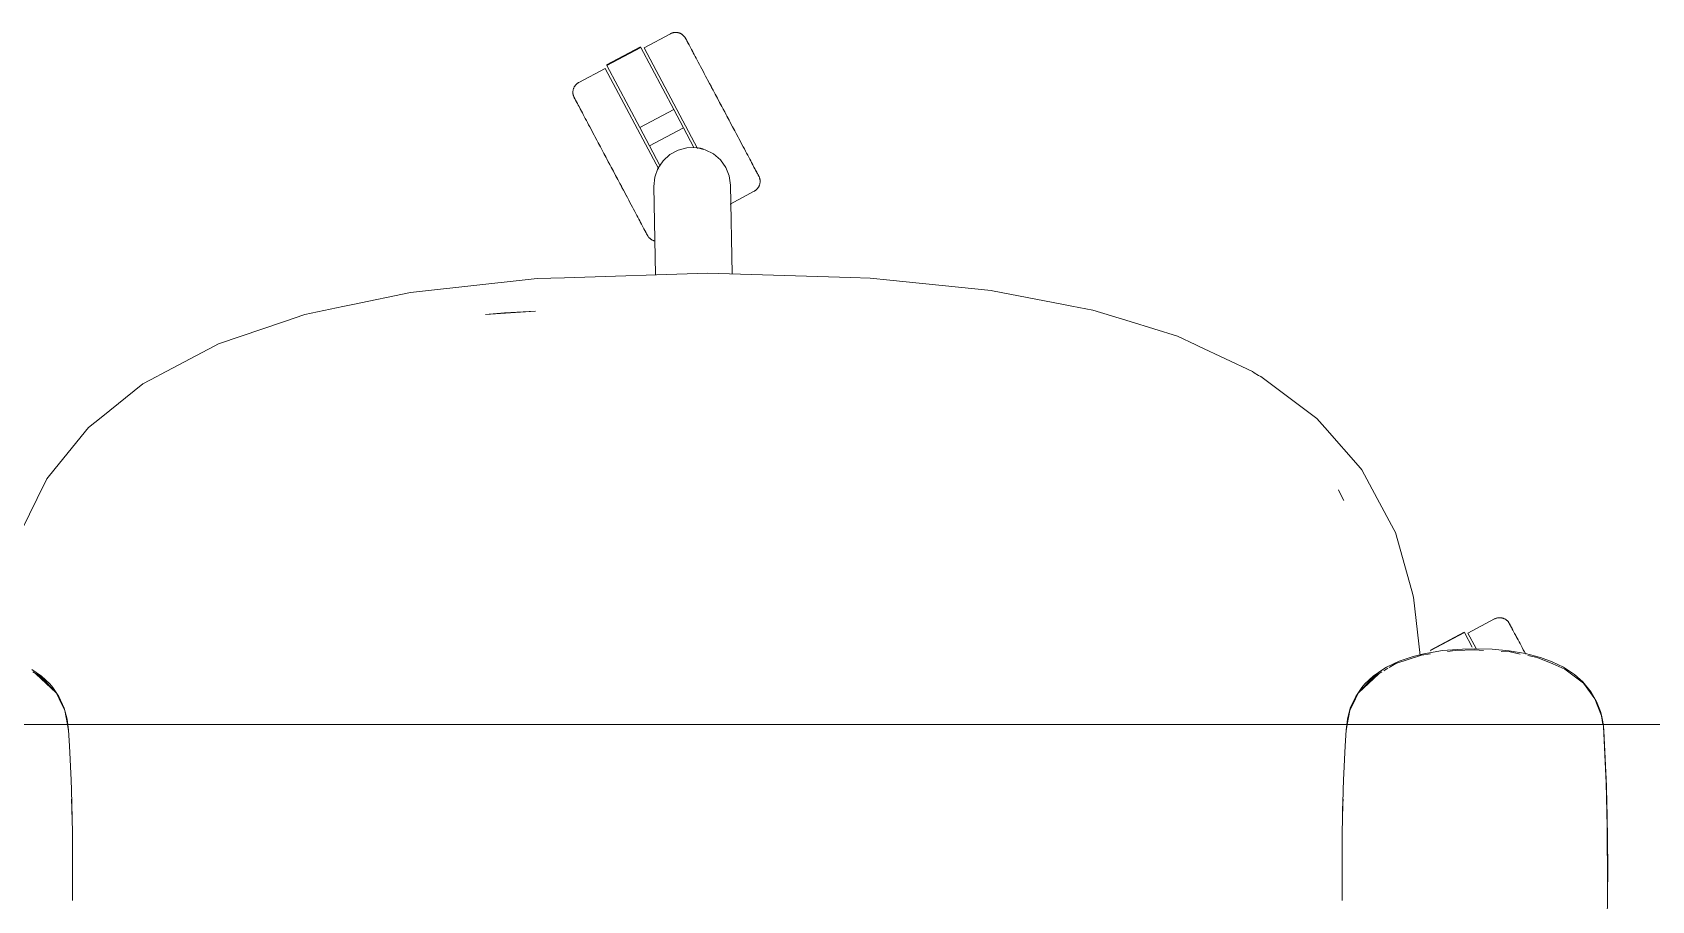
# Model space of a CAD drawing. Header units: millimetres. Extents: x 155927 to 295199, y -4084 to 97293.
# Drawn here: x 229345 to 229936, y 22509 to 22825 of the extents above; entities that cross this region are included whole.
import ezdxf

# ---------------------------------------------------------------- set-up
doc = ezdxf.new("R2010")
doc.units = ezdxf.units.MM
doc.header["$MEASUREMENT"] = 0
doc.layers.add('G-IMPT', color=8, linetype='CONTINUOUS', lineweight=9)
doc.layers.add('I-FURN', color=8, linetype='CONTINUOUS', lineweight=9)

msp = doc.modelspace()

# ---------------------------------------------------------------- linework, layer by layer
at = {"layer": 'G-IMPT'}
for p, q in [((229539.37, 22735.73), (229591.56, 22737.44)), ((229591.56, 22737.44), (229643.72, 22735.82)), ((229462.26, 22725.96), (229483.2, 22730.31)), ((229483.2, 22730.31), (229487.62, 22730.8)), ((229525.06, 22734.93), (229487.62, 22730.8)), ((229525.06, 22734.93), (229529.43, 22735.41)), ((229539.37, 22735.73), (229529.43, 22735.41)), ((229643.72, 22735.82), (229650.98, 22735.59)), ((229658.05, 22734.86), (229650.98, 22735.59)), ((229695.04, 22731.04), (229658.05, 22734.86)), ((229695.04, 22731.04), (229695.5, 22730.95)), ((229720.88, 22726.08), (229695.5, 22730.95)), ((229458.57, 22725.2), (229444.75, 22722.33)), ((229462.26, 22725.96), (229458.57, 22725.2)), ((229720.88, 22726.08), (229724.54, 22725.38)), ((229732.15, 22723.92), (229724.54, 22725.38)), ((229437.32, 22719.81), (229413.23, 22711.66)), ((229437.32, 22719.81), (229444.75, 22722.33)), ((229528.9, 22723.53), (229510.62, 22722.28)), ((229510.62, 22722.28), (229517.56, 22722.89)), ((229528.9, 22723.53), (229517.56, 22722.89)), ((229745.75, 22719.73), (229732.15, 22723.92)), ((229763.03, 22714.41), (229745.75, 22719.73)), ((229763.03, 22714.41), (229769.79, 22711.22)), ((229392.06, 22700.49), (229411.57, 22710.79)), ((229411.57, 22710.79), (229413.23, 22711.66)), ((229770.71, 22710.79), (229769.79, 22711.22)), ((229790.35, 22701.52), (229770.71, 22710.79)), ((229790.35, 22701.52), (229791.06, 22701.1)), ((229792.63, 22700.16), (229791.06, 22701.1)), ((229385.55, 22697.05), (229370.42, 22684.85)), ((229385.55, 22697.05), (229390.68, 22699.76)), ((229392.06, 22700.49), (229390.68, 22699.76)), ((229793.41, 22699.7), (229792.63, 22700.16)), ((229793.41, 22699.7), (229812.9, 22685.13)), ((229365.76, 22681.09), (229370.42, 22684.85)), ((229812.9, 22685.13), (229813.87, 22684.4)), ((229816.74, 22681.14), (229813.87, 22684.4)), ((229353.59, 22666.14), (229365.76, 22681.09)), ((229816.74, 22681.14), (229829.76, 22666.36)), ((229353.59, 22666.14), (229350.61, 22662.49)), ((229829.76, 22666.36), (229830.35, 22665.69)), ((229835.93, 22655.26), (229830.35, 22665.69)), ((229350.61, 22662.49), (229347.08, 22655.32)), ((229341.44, 22643.85), (229347.08, 22655.32)), ((229821.73, 22658.39), (229823.69, 22654.5)), ((229821.73, 22658.39), (229822.91, 22656.09)), ((229822.91, 22656.09), (229823.69, 22654.5)), ((229841.94, 22644.02), (229835.93, 22655.26)), ((229842.54, 22642.91), (229841.94, 22644.02)), ((229848.54, 22621.56), (229842.54, 22642.91)), ((229848.54, 22621.56), (229849.18, 22619.3)), ((229851.59, 22598.02), (229849.18, 22619.3)), ((229867.02, 22600.38), (229859.7, 22599.81)), ((229867.02, 22600.38), (229871.52, 22600.47)), ((229871.52, 22600.47), (229877.86, 22600.29)), ((229884.01, 22599.72), (229877.86, 22600.29)), ((229843.93, 22595.97), (229839.29, 22593.77)), ((229842.71, 22595.11), (229840.25, 22593.64)), ((229852.1, 22598.14), (229842.71, 22595.11)), ((229849.01, 22597.71), (229843.93, 22595.97)), ((229849.01, 22597.71), (229852.94, 22598.69)), ((229855.39, 22598.6), (229852.1, 22598.14)), ((229852.94, 22598.69), (229859.7, 22599.81)), ((229864.36, 22599.87), (229861.58, 22599.47)), ((229864.36, 22599.87), (229871.52, 22600.1)), ((229874.63, 22599.91), (229871.52, 22600.1)), ((229884.35, 22599.31), (229881.14, 22599.51)), ((229884.01, 22599.72), (229889.94, 22598.73)), ((229888.1, 22598.54), (229884.35, 22599.31)), ((229895.42, 22597.3), (229889.94, 22598.73)), ((229894.31, 22597.27), (229890.85, 22597.98)), ((229894.31, 22597.27), (229899.93, 22594.94)), ((229895.42, 22597.3), (229899.76, 22595.71)), ((229903.83, 22593.73), (229899.76, 22595.71)), ((229904.33, 22593.1), (229899.93, 22594.94)), ((229348.58, 22590.52), (229345.13, 22592.96)), ((229345.49, 22592.03), (229348.64, 22590.15)), ((229346.55, 22591.34), (229351.71, 22586.85)), ((229346.55, 22591.34), (229353.94, 22584.44)), ((229351.63, 22587.65), (229348.58, 22590.52)), ((229348.64, 22590.15), (229353.94, 22584.44)), ((229836.49, 22591.34), (229829.1, 22584.44)), ((229834.4, 22590.15), (229829.1, 22584.44)), ((229836.49, 22591.34), (229831.33, 22586.85)), ((229831.41, 22587.65), (229834.46, 22590.52)), ((229837.56, 22592.03), (229834.4, 22590.15)), ((229834.46, 22590.52), (229837.92, 22592.96)), ((229839.29, 22593.77), (229837.92, 22592.96)), ((229839.79, 22593.36), (229838.35, 22592.5)), ((229903.83, 22593.73), (229907.88, 22591.07)), ((229911.12, 22587.89), (229904.33, 22593.1)), ((229907.88, 22591.07), (229910.92, 22588.4)), ((229914, 22584.66), (229910.92, 22588.4)), ((229351.63, 22587.65), (229352.76, 22586.33)), ((229353.94, 22584.44), (229351.71, 22586.85)), ((229354.97, 22583.11), (229352.76, 22586.33)), ((229355.05, 22582.2), (229353.94, 22584.44)), ((229354.97, 22583.11), (229356.95, 22578.78)), ((229828.08, 22583.11), (229826.09, 22578.78)), ((229828, 22582.2), (229829.1, 22584.44)), ((229828.08, 22583.11), (229830.28, 22586.33)), ((229829.1, 22584.44), (229831.33, 22586.85)), ((229831.41, 22587.65), (229830.28, 22586.33)), ((229915.28, 22582.26), (229911.12, 22587.89)), ((229915.95, 22581.23), (229914, 22584.66)), ((229355.05, 22582.2), (229357.15, 22577.94)), ((229358.02, 22574.83), (229356.95, 22578.78)), ((229357.15, 22577.94), (229358.09, 22572.9)), ((229825.89, 22577.94), (229824.95, 22572.9)), ((229825.02, 22574.83), (229826.09, 22578.78)), ((229828, 22582.2), (229825.89, 22577.94)), ((229917.7, 22576.07), (229915.28, 22582.26)), ((229915.95, 22581.23), (229917.35, 22577.59)), ((229917.71, 22576.24), (229917.35, 22577.59)), ((229358.26, 22572.9), (229358.02, 22574.83)), ((229358.09, 22572.9), (229358.52, 22570.6)), ((229358.52, 22570.82), (229358.26, 22572.9)), ((229358.8, 22565.16), (229358.52, 22570.82)), ((229824.24, 22565.16), (229824.52, 22570.82)), ((229824.95, 22572.9), (229824.52, 22570.6)), ((229824.52, 22570.82), (229824.78, 22572.9)), ((229824.78, 22572.9), (229825.02, 22574.83)), ((229917.7, 22576.07), (229918.18, 22572.9)), ((229917.71, 22576.24), (229918.16, 22573.85)), ((229918.41, 22572.2), (229918.16, 22573.85)), ((229919.46, 22551.63), (229918.41, 22572.2)), ((229919.5, 22550.42), (229918.41, 22572.2)), ((229918.41, 22572.2), (229918.52, 22570.6)), ((229919.5, 22550.42), (229918.52, 22570.6)), ((229358.8, 22565.16), (229359.42, 22552.6)), ((229824.24, 22565.16), (229823.62, 22552.6)), ((229359.54, 22549.05), (229359.42, 22552.6)), ((229359.92, 22533.38), (229359.54, 22549.05)), ((229823.12, 22533.38), (229823.5, 22549.05)), ((229823.5, 22549.05), (229823.62, 22552.6)), ((229919.96, 22530.23), (229919.46, 22551.63)), ((229919.8, 22540.06), (229919.46, 22551.63)), ((229919.46, 22551.63), (229919.5, 22550.42)), ((229919.96, 22530.23), (229919.5, 22550.42)), ((229359.6, 22545.65), (229359.74, 22542.33)), ((229359.75, 22540.11), (229359.74, 22542.33)), ((229823.44, 22545.65), (229823.3, 22542.33)), ((229823.3, 22540.11), (229823.3, 22542.33)), ((229919.92, 22510.05), (229919.8, 22540.06)), ((229919.96, 22530.23), (229919.8, 22540.06)), ((229919.8, 22540.06), (229920.01, 22520.84)), ((229359.92, 22533.38), (229359.97, 22528.87)), ((229823.12, 22533.38), (229823.07, 22528.87)), ((229919.94, 22532.27), (229919.86, 22534.48)), ((229919.92, 22530.23), (229919.94, 22532.27)), ((229919.92, 22510.05), (229919.96, 22530.23)), ((229359.97, 22528.87), (229359.97, 22514.16)), ((229823.07, 22528.87), (229823.08, 22514.16)), ((229919.92, 22510.05), (229920.01, 22520.84)), ((229359.89, 22508.69), (229359.97, 22514.16)), ((229823.15, 22508.69), (229823.08, 22514.16)), ((229919.92, 22510.05), (229919.75, 22501.63))]:
    msp.add_line(p, q, dxfattribs=at)
at = {"layer": 'I-FURN'}
for p, q in [((229578.13, 22824.7), (229568.44, 22819.55)), ((229578.13, 22824.7), (229578.27, 22824.77)), ((229578.27, 22824.77), (229578.42, 22824.84)), ((229578.42, 22824.84), (229578.57, 22824.9)), ((229578.57, 22824.9), (229578.72, 22824.96)), ((229578.72, 22824.96), (229578.87, 22825)), ((229578.87, 22825), (229579.03, 22825.05)), ((229579.03, 22825.05), (229579.18, 22825.08)), ((229579.18, 22825.08), (229579.34, 22825.11)), ((229579.34, 22825.11), (229579.5, 22825.14)), ((229579.5, 22825.14), (229579.66, 22825.16)), ((229579.66, 22825.16), (229579.82, 22825.17)), ((229579.82, 22825.17), (229579.98, 22825.17)), ((229579.98, 22825.17), (229580.14, 22825.17)), ((229580.14, 22825.17), (229580.31, 22825.16)), ((229580.31, 22825.16), (229580.47, 22825.15)), ((229580.47, 22825.15), (229580.63, 22825.13)), ((229580.63, 22825.13), (229580.78, 22825.1)), ((229580.78, 22825.1), (229580.94, 22825.06)), ((229580.94, 22825.06), (229581.1, 22825.02)), ((229581.1, 22825.02), (229581.25, 22824.98)), ((229581.25, 22824.98), (229581.41, 22824.92)), ((229581.41, 22824.92), (229581.56, 22824.87)), ((229581.56, 22824.87), (229581.7, 22824.8)), ((229581.7, 22824.8), (229581.85, 22824.73)), ((229581.85, 22824.73), (229581.99, 22824.66)), ((229581.99, 22824.66), (229582.13, 22824.57)), ((229582.13, 22824.57), (229582.27, 22824.49)), ((229567.12, 22819.9), (229554.76, 22813.33)), ((229554.85, 22813.16), (229567.21, 22819.73)), ((229567.21, 22819.73), (229579.28, 22797.02)), ((229568.44, 22819.55), (229587.96, 22782.83)), ((229582.27, 22824.49), (229582.4, 22824.39)), ((229582.4, 22824.39), (229582.53, 22824.3)), ((229582.53, 22824.3), (229582.65, 22824.19)), ((229582.65, 22824.19), (229582.77, 22824.09)), ((229582.77, 22824.09), (229582.89, 22823.97)), ((229582.89, 22823.97), (229583, 22823.86)), ((229583, 22823.86), (229583.1, 22823.74)), ((229583.1, 22823.74), (229583.2, 22823.61)), ((229583.2, 22823.61), (229583.3, 22823.48)), ((229583.3, 22823.48), (229583.39, 22823.35)), ((229583.39, 22823.35), (229583.48, 22823.21)), ((229583.48, 22823.21), (229583.56, 22823.07)), ((229583.56, 22823.07), (229583.58, 22823.03)), ((229583.58, 22823.03), (229583.59, 22823.01)), ((229583.6, 22822.99), (229583.58, 22823.03)), ((229583.58, 22823.03), (229583.58, 22823.03)), ((229583.59, 22823.01), (229583.62, 22822.95)), ((229583.65, 22822.9), (229583.6, 22822.99)), ((229583.62, 22822.95), (229583.67, 22822.85)), ((229583.71, 22822.78), (229583.65, 22822.9)), ((229583.67, 22822.85), (229583.75, 22822.71)), ((229583.8, 22822.62), (229583.71, 22822.78)), ((229583.75, 22822.71), (229583.84, 22822.53)), ((229583.9, 22822.42), (229583.8, 22822.62)), ((229583.84, 22822.53), (229583.96, 22822.31)), ((229584.03, 22822.18), (229583.9, 22822.42)), ((229583.96, 22822.31), (229584.1, 22822.05)), ((229584.18, 22821.9), (229584.03, 22822.18)), ((229584.1, 22822.05), (229584.26, 22821.76)), ((229584.35, 22821.58), (229584.18, 22821.9)), ((229584.26, 22821.76), (229584.43, 22821.42)), ((229584.54, 22821.22), (229584.35, 22821.58)), ((229584.43, 22821.42), (229584.63, 22821.05)), ((229584.75, 22820.83), (229584.54, 22821.22)), ((229584.63, 22821.05), (229584.85, 22820.64)), ((229584.98, 22820.4), (229584.75, 22820.83)), ((229584.85, 22820.64), (229585.09, 22820.19)), ((229585.22, 22819.94), (229584.98, 22820.4)), ((229585.09, 22820.19), (229585.34, 22819.71)), ((229585.49, 22819.44), (229585.22, 22819.94)), ((229585.34, 22819.71), (229585.62, 22819.19)), ((229585.77, 22818.9), (229585.49, 22819.44)), ((229585.62, 22819.19), (229585.91, 22818.64)), ((229586.08, 22818.33), (229585.77, 22818.9)), ((229566.92, 22790.45), (229554.85, 22813.16)), ((229585.91, 22818.64), (229586.22, 22818.06)), ((229586.4, 22817.73), (229586.08, 22818.33)), ((229586.73, 22817.1), (229586.4, 22817.73)), ((229587.09, 22816.43), (229586.73, 22817.1)), ((229587.46, 22815.74), (229587.09, 22816.43)), ((229587.84, 22815.02), (229587.46, 22815.74)), ((229588.24, 22814.27), (229587.84, 22815.02)), ((229588.65, 22813.49), (229588.24, 22814.27)), ((229589.08, 22812.69), (229588.65, 22813.49)), ((229544.45, 22806.79), (229544.59, 22806.87)), ((229544.59, 22806.87), (229544.63, 22806.89)), ((229554.31, 22812.04), (229544.63, 22806.89)), ((229554.31, 22812.04), (229573.85, 22775.29)), ((229589.52, 22811.86), (229589.08, 22812.69)), ((229589.97, 22811.02), (229589.52, 22811.86)), ((229590.43, 22810.15), (229589.97, 22811.02)), ((229590.9, 22809.26), (229590.43, 22810.15)), ((229591.38, 22808.36), (229590.9, 22809.26)), ((229591.12, 22808.85), (229591.61, 22807.93)), ((229591.87, 22807.43), (229591.38, 22808.36)), ((229591.61, 22807.93), (229592.1, 22807)), ((229592.37, 22806.5), (229591.87, 22807.43)), ((229592.1, 22807), (229592.6, 22806.06)), ((229542.49, 22803.46), (229542.5, 22803.62)), ((229542.49, 22803.29), (229542.49, 22803.46)), ((229542.49, 22803.13), (229542.49, 22803.29)), ((229542.51, 22802.97), (229542.49, 22803.13)), ((229542.5, 22803.62), (229542.51, 22803.78)), ((229542.51, 22803.78), (229542.54, 22803.94)), ((229542.52, 22802.81), (229542.51, 22802.97)), ((229542.55, 22802.65), (229542.52, 22802.81)), ((229542.54, 22803.94), (229542.56, 22804.1)), ((229542.58, 22802.49), (229542.55, 22802.65)), ((229542.56, 22804.1), (229542.6, 22804.25)), ((229542.61, 22802.34), (229542.58, 22802.49)), ((229542.6, 22804.25), (229542.64, 22804.41)), ((229542.66, 22802.18), (229542.61, 22802.34)), ((229542.64, 22804.41), (229542.68, 22804.56)), ((229542.71, 22802.03), (229542.66, 22802.18)), ((229542.68, 22804.56), (229542.74, 22804.72)), ((229542.76, 22801.88), (229542.71, 22802.03)), ((229542.74, 22804.72), (229542.79, 22804.87)), ((229542.82, 22801.73), (229542.76, 22801.88)), ((229542.79, 22804.87), (229542.86, 22805.01)), ((229542.89, 22801.58), (229542.82, 22801.73)), ((229542.86, 22805.01), (229542.93, 22805.16)), ((229542.96, 22801.44), (229542.89, 22801.58)), ((229542.93, 22805.16), (229543.01, 22805.3)), ((229542.96, 22801.43), (229542.96, 22801.44)), ((229542.96, 22801.44), (229542.97, 22801.42)), ((229542.99, 22801.39), (229542.96, 22801.43)), ((229542.97, 22801.42), (229543, 22801.36)), ((229543.03, 22801.31), (229542.99, 22801.39)), ((229543, 22801.36), (229543.06, 22801.26)), ((229543.01, 22805.3), (229543.09, 22805.44)), ((229543.1, 22801.19), (229543.03, 22801.31)), ((229543.06, 22801.26), (229543.13, 22801.12)), ((229543.09, 22805.44), (229543.17, 22805.58)), ((229543.18, 22801.02), (229543.1, 22801.19)), ((229543.13, 22801.12), (229543.23, 22800.94)), ((229543.17, 22805.58), (229543.27, 22805.71)), ((229543.29, 22800.82), (229543.18, 22801.02)), ((229543.27, 22805.71), (229543.36, 22805.84)), ((229543.36, 22805.84), (229543.47, 22805.96)), ((229543.47, 22805.96), (229543.57, 22806.08)), ((229543.57, 22806.08), (229543.69, 22806.2)), ((229543.69, 22806.2), (229543.8, 22806.31)), ((229543.8, 22806.31), (229543.93, 22806.41)), ((229543.93, 22806.41), (229544.05, 22806.51)), ((229544.05, 22806.51), (229544.18, 22806.61)), ((229544.18, 22806.61), (229544.31, 22806.7)), ((229544.31, 22806.7), (229544.45, 22806.79)), ((229592.88, 22805.54), (229592.37, 22806.5)), ((229592.6, 22806.06), (229593.11, 22805.1)), ((229593.39, 22804.58), (229592.88, 22805.54)), ((229593.11, 22805.1), (229593.63, 22804.13)), ((229593.91, 22803.61), (229593.39, 22804.58)), ((229593.63, 22804.13), (229594.15, 22803.16)), ((229594.43, 22802.62), (229593.91, 22803.61)), ((229594.15, 22803.16), (229594.67, 22802.17)), ((229594.96, 22801.63), (229594.43, 22802.62)), ((229594.67, 22802.17), (229595.2, 22801.17)), ((229595.49, 22800.64), (229594.96, 22801.63)), ((229595.2, 22801.17), (229595.73, 22800.17)), ((229543.23, 22800.94), (229543.34, 22800.72)), ((229543.42, 22800.58), (229543.29, 22800.82)), ((229543.34, 22800.72), (229543.48, 22800.46)), ((229543.56, 22800.3), (229543.42, 22800.58)), ((229543.48, 22800.46), (229543.64, 22800.16)), ((229543.73, 22799.98), (229543.56, 22800.3)), ((229543.64, 22800.16), (229543.82, 22799.83)), ((229543.92, 22799.63), (229543.73, 22799.98)), ((229543.82, 22799.83), (229544.02, 22799.45)), ((229544.13, 22799.24), (229543.92, 22799.63)), ((229544.02, 22799.45), (229544.23, 22799.04)), ((229544.36, 22798.81), (229544.13, 22799.24)), ((229544.23, 22799.04), (229544.47, 22798.6)), ((229544.61, 22798.34), (229544.36, 22798.81)), ((229544.47, 22798.6), (229544.73, 22798.11)), ((229544.87, 22797.84), (229544.61, 22798.34)), ((229544.73, 22798.11), (229545, 22797.6)), ((229545.16, 22797.3), (229544.87, 22797.84)), ((229545, 22797.6), (229545.3, 22797.05)), ((229545.46, 22796.74), (229545.16, 22797.3)), ((229545.3, 22797.05), (229545.61, 22796.46)), ((229545.61, 22796.46), (229545.93, 22795.85)), ((229545.93, 22795.85), (229546.28, 22795.2)), ((229546.28, 22795.2), (229546.64, 22794.52)), ((229566.92, 22790.45), (229579.28, 22797.02)), ((229579.28, 22797.02), (229582.82, 22790.38)), ((229596.02, 22799.63), (229595.49, 22800.64)), ((229595.73, 22800.17), (229596.26, 22799.17)), ((229596.55, 22798.63), (229596.02, 22799.63)), ((229596.26, 22799.17), (229596.8, 22798.17)), ((229597.09, 22797.62), (229596.55, 22798.63)), ((229596.8, 22798.17), (229597.33, 22797.16)), ((229597.62, 22796.62), (229597.09, 22797.62)), ((229597.33, 22797.16), (229597.87, 22796.16)), ((229598.15, 22795.62), (229597.62, 22796.62)), ((229597.87, 22796.16), (229598.4, 22795.16)), ((229598.69, 22794.62), (229598.15, 22795.62)), ((229598.4, 22795.16), (229598.93, 22794.16)), ((229546.64, 22794.52), (229547.02, 22793.81)), ((229547.02, 22793.81), (229547.41, 22793.08)), ((229547.41, 22793.08), (229547.81, 22792.32)), ((229547.81, 22792.32), (229548.23, 22791.53)), ((229548.23, 22791.53), (229548.66, 22790.72)), ((229548.66, 22790.72), (229549.11, 22789.88)), ((229549.35, 22789.42), (229548.9, 22790.27)), ((229549.11, 22789.88), (229549.56, 22789.02)), ((229549.81, 22788.55), (229549.35, 22789.42)), ((229570.45, 22783.81), (229566.92, 22790.45)), ((229570.45, 22783.81), (229582.82, 22790.38)), ((229582.82, 22790.38), (229586.61, 22783.24)), ((229599.21, 22793.62), (229598.69, 22794.62)), ((229598.93, 22794.16), (229599.46, 22793.17)), ((229599.74, 22792.64), (229599.21, 22793.62)), ((229599.46, 22793.17), (229599.98, 22792.18)), ((229600.26, 22791.66), (229599.74, 22792.64)), ((229599.98, 22792.18), (229600.5, 22791.21)), ((229600.77, 22790.69), (229600.26, 22791.66)), ((229600.5, 22791.21), (229601.01, 22790.25)), ((229601.28, 22789.73), (229600.77, 22790.69)), ((229601.01, 22790.25), (229601.52, 22789.29)), ((229601.79, 22788.79), (229601.28, 22789.73)), ((229601.52, 22789.29), (229602.01, 22788.36)), ((229549.56, 22789.02), (229550.03, 22788.15)), ((229550.28, 22787.67), (229549.81, 22788.55)), ((229550.03, 22788.15), (229550.5, 22787.25)), ((229550.77, 22786.76), (229550.28, 22787.67)), ((229550.5, 22787.25), (229550.99, 22786.34)), ((229551.26, 22785.84), (229550.77, 22786.76)), ((229550.99, 22786.34), (229551.48, 22785.41)), ((229551.75, 22784.9), (229551.26, 22785.84)), ((229551.48, 22785.41), (229551.99, 22784.46)), ((229552.26, 22783.95), (229551.75, 22784.9)), ((229551.99, 22784.46), (229552.5, 22783.51)), ((229552.77, 22782.99), (229552.26, 22783.95)), ((229552.5, 22783.51), (229553.01, 22782.54)), ((229574.25, 22776.67), (229570.45, 22783.81)), ((229602.28, 22787.86), (229601.79, 22788.79)), ((229602.01, 22788.36), (229602.5, 22787.43)), ((229602.77, 22786.94), (229602.28, 22787.86)), ((229602.5, 22787.43), (229602.99, 22786.53)), ((229603.24, 22786.05), (229602.77, 22786.94)), ((229602.99, 22786.53), (229603.46, 22785.64)), ((229603.71, 22785.17), (229603.24, 22786.05)), ((229603.46, 22785.64), (229603.92, 22784.77)), ((229604.16, 22784.31), (229603.71, 22785.17)), ((229603.92, 22784.77), (229604.37, 22783.93)), ((229604.61, 22783.48), (229604.16, 22784.31)), ((229605.04, 22782.67), (229604.61, 22783.48)), ((229553.29, 22782.01), (229552.77, 22782.99)), ((229553.01, 22782.54), (229553.53, 22781.56)), ((229553.81, 22781.03), (229553.29, 22782.01)), ((229553.53, 22781.56), (229554.06, 22780.57)), ((229554.34, 22780.04), (229553.81, 22781.03)), ((229554.06, 22780.57), (229554.58, 22779.58)), ((229554.87, 22779.04), (229554.34, 22780.04)), ((229554.58, 22779.58), (229555.12, 22778.58)), ((229555.4, 22778.04), (229554.87, 22779.04)), ((229555.12, 22778.58), (229555.65, 22777.58)), ((229555.94, 22777.03), (229555.4, 22778.04)), ((229555.65, 22777.58), (229556.18, 22776.57)), ((229573.53, 22775.54), (229575.39, 22778.35)), ((229575.39, 22778.35), (229577.88, 22780.63)), ((229577.88, 22780.63), (229580.84, 22782.25)), ((229580.84, 22782.25), (229584.1, 22783.11)), ((229584.1, 22783.11), (229587.47, 22783.17)), ((229587.47, 22783.17), (229590.76, 22782.42)), ((229590.76, 22782.42), (229593.77, 22780.9)), ((229593.77, 22780.9), (229596.34, 22778.71)), ((229596.34, 22778.71), (229598.3, 22775.97)), ((229605.46, 22781.88), (229605.04, 22782.67)), ((229605.86, 22781.12), (229605.46, 22781.88)), ((229606.25, 22780.38), (229605.86, 22781.12)), ((229606.63, 22779.68), (229606.25, 22780.38)), ((229606.99, 22779), (229606.63, 22779.68)), ((229607.34, 22778.35), (229606.99, 22779)), ((229607.66, 22777.73), (229607.34, 22778.35)), ((229607.97, 22777.15), (229607.66, 22777.73)), ((229607.81, 22777.46), (229608.11, 22776.89)), ((229556.47, 22776.03), (229555.94, 22777.03)), ((229556.18, 22776.57), (229556.72, 22775.57)), ((229557.01, 22775.02), (229556.47, 22776.03)), ((229556.72, 22775.57), (229557.25, 22774.56)), ((229557.54, 22774.02), (229557.01, 22775.02)), ((229557.25, 22774.56), (229557.78, 22773.56)), ((229558.07, 22773.02), (229557.54, 22774.02)), ((229557.78, 22773.56), (229558.31, 22772.56)), ((229558.6, 22772.03), (229558.07, 22773.02)), ((229558.31, 22772.56), (229558.84, 22771.57)), ((229559.12, 22771.04), (229558.6, 22772.03)), ((229558.84, 22771.57), (229559.36, 22770.59)), ((229572.04, 22769.01), (229572.38, 22772.36)), ((229572.38, 22772.36), (229573.53, 22775.54)), ((229598.3, 22775.97), (229599.55, 22772.84)), ((229599.55, 22772.84), (229600.02, 22769.5)), ((229608.27, 22776.6), (229607.97, 22777.15)), ((229608.11, 22776.89), (229608.4, 22776.36)), ((229608.54, 22776.08), (229608.27, 22776.6)), ((229608.4, 22776.36), (229608.66, 22775.85)), ((229608.8, 22775.6), (229608.54, 22776.08)), ((229608.66, 22775.85), (229608.91, 22775.39)), ((229609.04, 22775.15), (229608.8, 22775.6)), ((229608.91, 22775.39), (229609.14, 22774.96)), ((229609.25, 22774.74), (229609.04, 22775.15)), ((229609.14, 22774.96), (229609.35, 22774.57)), ((229609.45, 22774.37), (229609.25, 22774.74)), ((229609.35, 22774.57), (229609.54, 22774.21)), ((229609.63, 22774.03), (229609.45, 22774.37)), ((229609.54, 22774.21), (229609.71, 22773.89)), ((229609.79, 22773.74), (229609.63, 22774.03)), ((229609.71, 22773.89), (229609.85, 22773.61)), ((229609.93, 22773.48), (229609.79, 22773.74)), ((229609.85, 22773.61), (229609.98, 22773.37)), ((229610.04, 22773.26), (229609.93, 22773.48)), ((229609.98, 22773.37), (229610.09, 22773.17)), ((229610.14, 22773.08), (229610.04, 22773.26)), ((229610.09, 22773.17), (229610.17, 22773.01)), ((229610.21, 22772.94), (229610.14, 22773.08)), ((229610.17, 22773.01), (229610.24, 22772.89)), ((229610.27, 22772.84), (229610.21, 22772.94)), ((229610.24, 22772.89), (229610.28, 22772.81)), ((229610.3, 22772.78), (229610.27, 22772.84)), ((229610.28, 22772.81), (229610.31, 22772.76)), ((229610.31, 22772.76), (229610.3, 22772.78)), ((229610.31, 22772.76), (229610.38, 22772.61)), ((229610.31, 22772.76), (229610.31, 22772.76)), ((229610.38, 22772.61), (229610.45, 22772.47)), ((229610.45, 22772.47), (229610.51, 22772.32)), ((229610.51, 22772.32), (229610.56, 22772.17)), ((229610.56, 22772.17), (229610.61, 22772.01)), ((229610.61, 22772.01), (229610.66, 22771.86)), ((229610.66, 22771.86), (229610.69, 22771.7)), ((229610.69, 22771.7), (229610.72, 22771.54)), ((229610.72, 22771.54), (229610.75, 22771.38)), ((229559.64, 22770.06), (229559.12, 22771.04)), ((229559.36, 22770.59), (229559.88, 22769.61)), ((229560.16, 22769.09), (229559.64, 22770.06)), ((229559.88, 22769.61), (229560.39, 22768.65)), ((229560.67, 22768.14), (229560.16, 22769.09)), ((229560.39, 22768.65), (229560.9, 22767.7)), ((229561.17, 22767.19), (229560.67, 22768.14)), ((229560.9, 22767.7), (229561.4, 22766.76)), ((229561.66, 22766.26), (229561.17, 22767.19)), ((229561.4, 22766.76), (229561.89, 22765.84)), ((229562.15, 22765.35), (229561.66, 22766.26)), ((229561.89, 22765.84), (229562.37, 22764.93)), ((229572.6, 22736.82), (229572.04, 22769.01)), ((229599.8, 22762.61), (229608.64, 22767.31)), ((229600.02, 22769.5), (229600.58, 22737.16)), ((229608.68, 22767.33), (229608.64, 22767.31)), ((229608.82, 22767.41), (229608.68, 22767.33)), ((229608.96, 22767.49), (229608.82, 22767.41)), ((229609.09, 22767.58), (229608.96, 22767.49)), ((229609.22, 22767.68), (229609.09, 22767.58)), ((229609.34, 22767.78), (229609.22, 22767.68)), ((229609.47, 22767.89), (229609.34, 22767.78)), ((229609.58, 22768), (229609.47, 22767.89)), ((229609.7, 22768.12), (229609.58, 22768)), ((229609.8, 22768.24), (229609.7, 22768.12)), ((229609.91, 22768.36), (229609.8, 22768.24)), ((229610, 22768.49), (229609.91, 22768.36)), ((229610.1, 22768.62), (229610, 22768.49)), ((229610.18, 22768.76), (229610.1, 22768.62)), ((229610.26, 22768.89), (229610.18, 22768.76)), ((229610.34, 22769.04), (229610.26, 22768.89)), ((229610.41, 22769.18), (229610.34, 22769.04)), ((229610.48, 22769.33), (229610.41, 22769.18)), ((229610.53, 22769.48), (229610.48, 22769.33)), ((229610.59, 22769.63), (229610.53, 22769.48)), ((229610.63, 22769.79), (229610.59, 22769.63)), ((229610.67, 22769.94), (229610.63, 22769.79)), ((229610.71, 22770.1), (229610.67, 22769.94)), ((229610.73, 22770.26), (229610.71, 22770.1)), ((229610.76, 22770.42), (229610.73, 22770.26)), ((229610.75, 22771.38), (229610.76, 22771.22)), ((229610.76, 22771.22), (229610.78, 22771.06)), ((229610.77, 22770.58), (229610.76, 22770.42)), ((229610.78, 22770.74), (229610.77, 22770.58)), ((229610.78, 22771.06), (229610.78, 22770.9)), ((229610.78, 22770.9), (229610.78, 22770.74)), ((229562.37, 22764.93), (229562.84, 22764.05)), ((229562.84, 22764.05), (229563.3, 22763.18)), ((229563.3, 22763.18), (229563.75, 22762.33)), ((229563.75, 22762.33), (229564.19, 22761.51)), ((229564.19, 22761.51), (229564.62, 22760.71)), ((229564.62, 22760.71), (229565.03, 22759.93)), ((229565.03, 22759.93), (229565.43, 22759.18)), ((229565.43, 22759.18), (229565.81, 22758.46)), ((229565.81, 22758.46), (229566.18, 22757.76)), ((229566.18, 22757.76), (229566.54, 22757.1)), ((229566.54, 22757.1), (229566.87, 22756.47)), ((229566.87, 22756.47), (229567.19, 22755.86)), ((229567.36, 22755.55), (229567.05, 22756.14)), ((229567.19, 22755.86), (229567.5, 22755.3)), ((229567.65, 22755), (229567.36, 22755.55)), ((229567.5, 22755.3), (229567.78, 22754.76)), ((229567.93, 22754.49), (229567.65, 22755)), ((229567.78, 22754.76), (229568.05, 22754.26)), ((229568.18, 22754), (229567.93, 22754.49)), ((229568.05, 22754.26), (229568.29, 22753.79)), ((229568.42, 22753.56), (229568.18, 22754)), ((229568.29, 22753.79), (229568.52, 22753.36)), ((229568.64, 22753.15), (229568.42, 22753.56)), ((229568.52, 22753.36), (229568.73, 22752.97)), ((229568.84, 22752.77), (229568.64, 22753.15)), ((229568.73, 22752.97), (229568.92, 22752.62)), ((229569.01, 22752.44), (229568.84, 22752.77)), ((229568.92, 22752.62), (229569.09, 22752.3)), ((229569.17, 22752.14), (229569.01, 22752.44)), ((229569.09, 22752.3), (229569.24, 22752.02)), ((229569.31, 22751.88), (229569.17, 22752.14)), ((229569.24, 22752.02), (229569.37, 22751.78)), ((229569.43, 22751.66), (229569.31, 22751.88)), ((229569.37, 22751.78), (229569.47, 22751.58)), ((229569.52, 22751.48), (229569.43, 22751.66)), ((229569.47, 22751.58), (229569.56, 22751.41)), ((229569.6, 22751.34), (229569.52, 22751.48)), ((229569.56, 22751.41), (229569.62, 22751.29)), ((229569.65, 22751.24), (229569.6, 22751.34)), ((229569.62, 22751.29), (229569.67, 22751.21)), ((229569.68, 22751.18), (229569.65, 22751.24)), ((229569.67, 22751.21), (229569.69, 22751.17)), ((229569.69, 22751.16), (229569.68, 22751.18)), ((229569.69, 22751.17), (229569.69, 22751.16)), ((229569.71, 22751.12), (229569.69, 22751.16)), ((229569.79, 22750.98), (229569.71, 22751.12)), ((229569.88, 22750.85), (229569.79, 22750.98)), ((229569.97, 22750.71), (229569.88, 22750.85)), ((229570.07, 22750.59), (229569.97, 22750.71)), ((229570.17, 22750.46), (229570.07, 22750.59)), ((229570.27, 22750.34), (229570.17, 22750.46)), ((229570.38, 22750.22), (229570.27, 22750.34)), ((229570.5, 22750.11), (229570.38, 22750.22)), ((229570.62, 22750), (229570.5, 22750.11)), ((229570.74, 22749.9), (229570.62, 22750)), ((229570.87, 22749.8), (229570.74, 22749.9)), ((229571, 22749.71), (229570.87, 22749.8)), ((229571.14, 22749.62), (229571, 22749.71)), ((229571.28, 22749.54), (229571.14, 22749.62)), ((229571.42, 22749.46), (229571.28, 22749.54)), ((229571.57, 22749.39), (229571.42, 22749.46)), ((229571.71, 22749.33), (229571.57, 22749.39)), ((229571.86, 22749.27), (229571.71, 22749.33)), ((229572.02, 22749.22), (229571.86, 22749.27)), ((229572.17, 22749.17), (229572.02, 22749.22)), ((229572.33, 22749.13), (229572.17, 22749.17)), ((229867.66, 22606.55), (229855.3, 22599.97)), ((229855.39, 22599.8), (229867.76, 22606.37)), ((229867.76, 22606.37), (229870.57, 22601.08)), ((229878.67, 22611.34), (229868.99, 22606.19)), ((229868.99, 22606.19), (229871.98, 22600.56)), ((229878.67, 22611.34), (229878.82, 22611.41)), ((229878.82, 22611.41), (229878.96, 22611.48)), ((229878.96, 22611.48), (229879.11, 22611.54)), ((229879.11, 22611.54), (229879.26, 22611.6)), ((229879.26, 22611.6), (229879.42, 22611.65)), ((229879.42, 22611.65), (229879.57, 22611.69)), ((229879.57, 22611.69), (229879.73, 22611.72)), ((229879.73, 22611.72), (229879.89, 22611.75)), ((229879.89, 22611.75), (229880.05, 22611.78)), ((229880.05, 22611.78), (229880.21, 22611.8)), ((229880.21, 22611.8), (229880.37, 22611.81)), ((229880.37, 22611.81), (229880.53, 22611.81)), ((229880.53, 22611.81), (229880.69, 22611.81)), ((229880.69, 22611.81), (229880.85, 22611.8)), ((229880.85, 22611.8), (229881.01, 22611.79)), ((229881.01, 22611.79), (229881.17, 22611.77)), ((229881.17, 22611.77), (229881.33, 22611.74)), ((229881.33, 22611.74), (229881.49, 22611.7)), ((229881.49, 22611.7), (229881.64, 22611.66)), ((229881.64, 22611.66), (229881.8, 22611.62)), ((229881.8, 22611.62), (229881.95, 22611.57)), ((229881.95, 22611.57), (229882.1, 22611.51)), ((229882.1, 22611.51), (229882.25, 22611.44)), ((229882.25, 22611.44), (229882.39, 22611.37)), ((229882.39, 22611.37), (229882.54, 22611.3)), ((229882.54, 22611.3), (229882.68, 22611.22)), ((229882.68, 22611.22), (229882.81, 22611.13)), ((229882.81, 22611.13), (229882.94, 22611.04)), ((229882.94, 22611.04), (229883.07, 22610.94)), ((229883.07, 22610.94), (229883.2, 22610.83)), ((229883.2, 22610.83), (229883.32, 22610.73)), ((229883.32, 22610.73), (229883.43, 22610.61)), ((229883.43, 22610.61), (229883.54, 22610.5)), ((229883.54, 22610.5), (229883.65, 22610.38)), ((229883.65, 22610.38), (229883.75, 22610.25)), ((229883.75, 22610.25), (229883.85, 22610.12)), ((229883.85, 22610.12), (229883.94, 22609.99)), ((229883.94, 22609.99), (229884.02, 22609.85)), ((229884.02, 22609.85), (229884.1, 22609.71)), ((229884.1, 22609.71), (229884.12, 22609.67)), ((229884.12, 22609.67), (229884.13, 22609.65)), ((229884.13, 22609.67), (229884.12, 22609.67)), ((229884.15, 22609.63), (229884.13, 22609.67)), ((229884.13, 22609.65), (229884.17, 22609.59)), ((229884.19, 22609.54), (229884.15, 22609.63)), ((229884.17, 22609.59), (229884.22, 22609.49)), ((229884.26, 22609.42), (229884.19, 22609.54)), ((229884.22, 22609.49), (229884.29, 22609.35)), ((229884.34, 22609.26), (229884.26, 22609.42)), ((229884.29, 22609.35), (229884.39, 22609.17)), ((229884.45, 22609.06), (229884.34, 22609.26)), ((229884.39, 22609.17), (229884.51, 22608.95)), ((229884.58, 22608.82), (229884.45, 22609.06)), ((229884.51, 22608.95), (229884.64, 22608.7)), ((229884.73, 22608.54), (229884.58, 22608.82)), ((229884.64, 22608.7), (229884.8, 22608.4)), ((229884.89, 22608.22), (229884.73, 22608.54)), ((229884.8, 22608.4), (229884.98, 22608.06)), ((229885.08, 22607.87), (229884.89, 22608.22)), ((229884.98, 22608.06), (229885.18, 22607.69)), ((229885.29, 22607.47), (229885.08, 22607.87)), ((229885.18, 22607.69), (229885.4, 22607.28)), ((229885.52, 22607.04), (229885.29, 22607.47)), ((229885.4, 22607.28), (229885.63, 22606.83)), ((229885.77, 22606.58), (229885.52, 22607.04)), ((229885.63, 22606.83), (229885.89, 22606.35)), ((229886.04, 22606.08), (229885.77, 22606.58)), ((229885.89, 22606.35), (229886.16, 22605.83)), ((229886.32, 22605.54), (229886.04, 22606.08)), ((229886.16, 22605.83), (229886.46, 22605.28)), ((229886.62, 22604.97), (229886.32, 22605.54)), ((229886.46, 22605.28), (229886.77, 22604.7)), ((229886.94, 22604.37), (229886.62, 22604.97)), ((229887.28, 22603.74), (229886.94, 22604.37)), ((229887.63, 22603.07), (229887.28, 22603.74)), ((229888, 22602.38), (229887.63, 22603.07)), ((229888.39, 22601.66), (229888, 22602.38)), ((229888.78, 22600.91), (229888.39, 22601.66)), ((229889.2, 22600.13), (229888.78, 22600.91)), ((229889.62, 22599.33), (229889.2, 22600.13)), ((229855.44, 22599.71), (229855.39, 22599.8)), ((229890.06, 22598.51), (229889.62, 22599.33)), ((229035.98, 22572.9), (230635.98, 22572.9)), ((230635.98, 22572.9), (229035.98, 22572.9))]:
    msp.add_line(p, q, dxfattribs=at)
msp.add_arc((229586.02, 22769.44), 13.81, 72.66397, 77.65266, dxfattribs=at)
msp.add_open_spline([(229588.39, 22783.05), (229588.82, 22782.97), (229589.24, 22782.87), (229589.66, 22782.76)], degree=3, dxfattribs=at)

doc.saveas('drawing.dxf')
